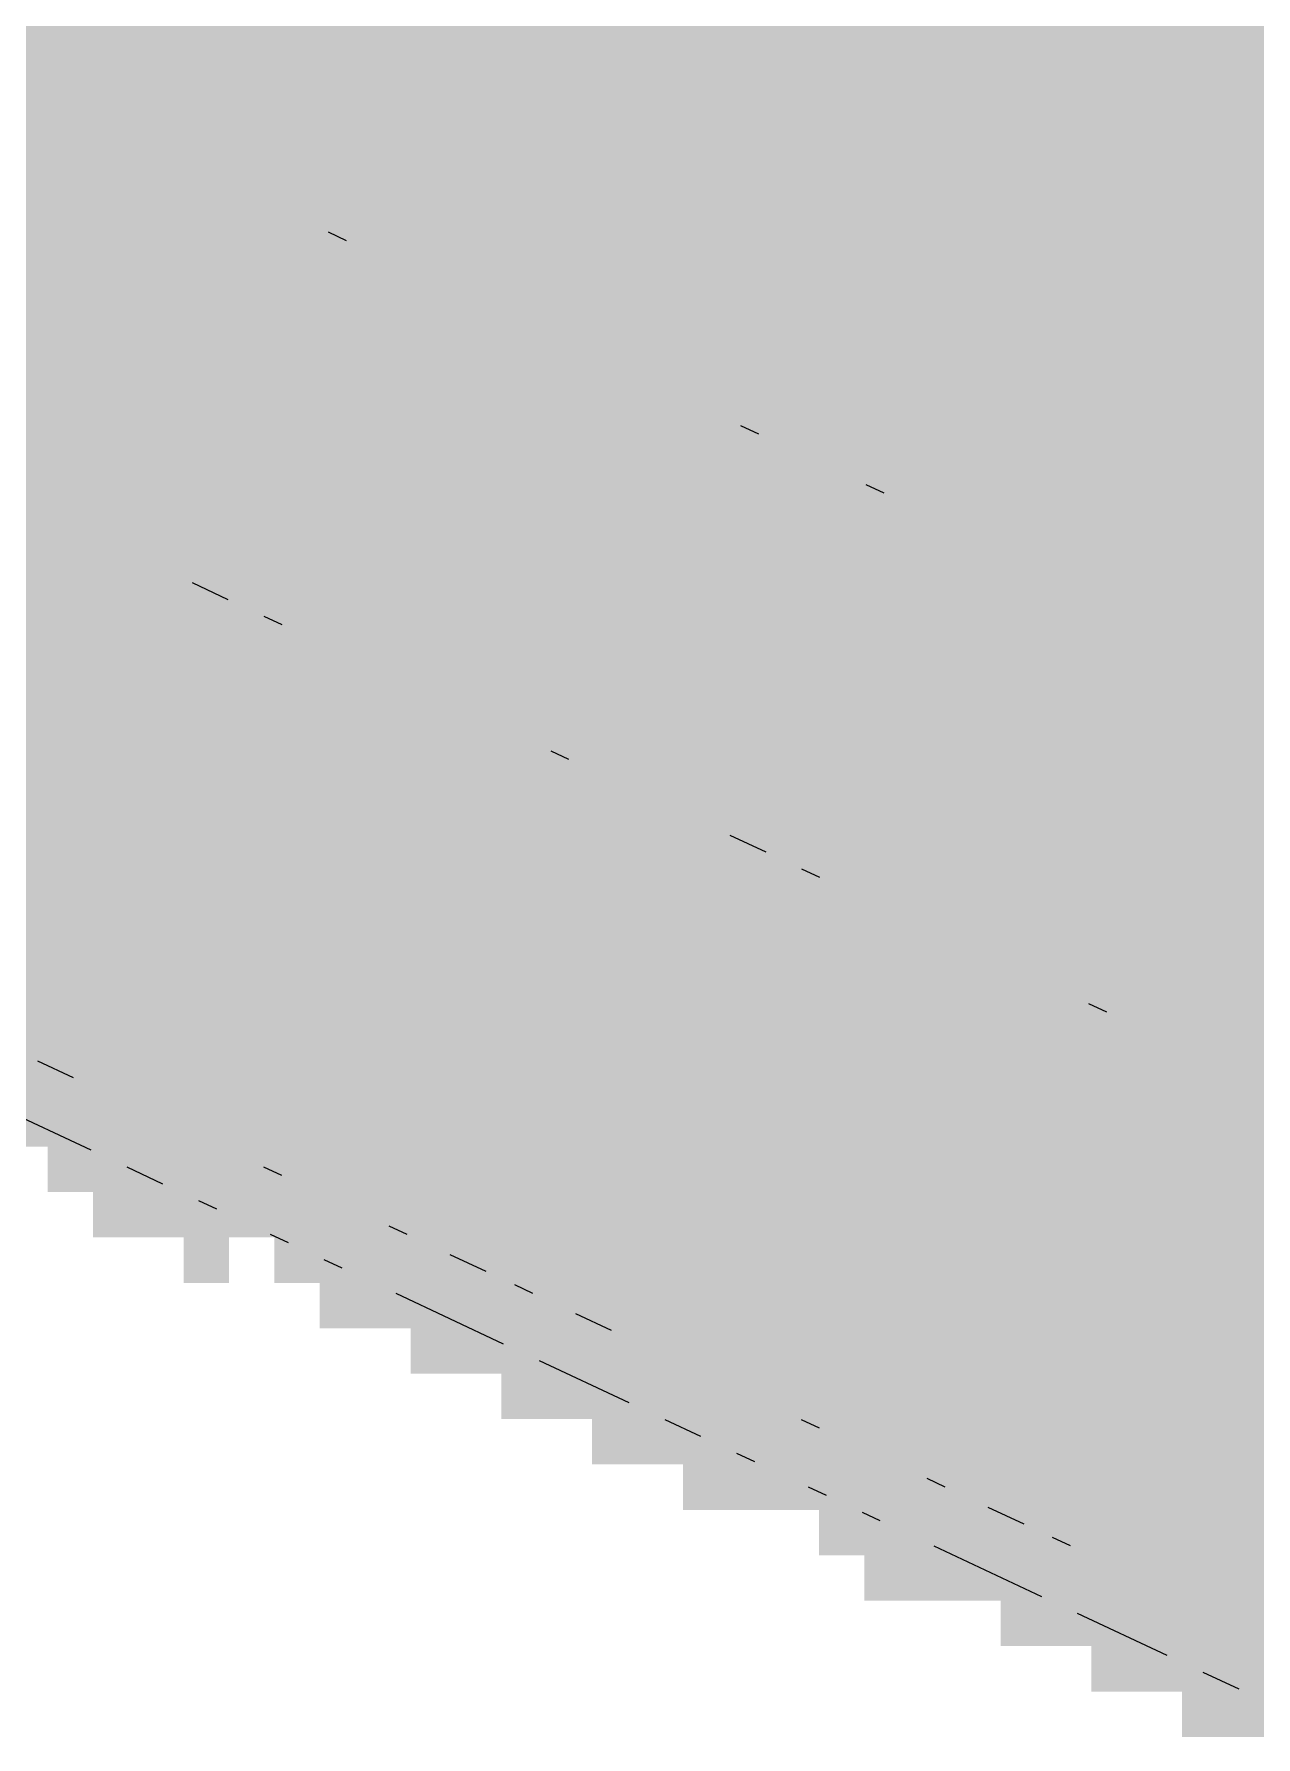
# Paper-space layout '03 3D Building and Roof' of a CAD drawing. Header units: millimetres. Extents: x 5 to 415, y 5 to 292.
# Drawn here: x 241.895 to 244.49, y 66.322 to 69.937 of the extents above; entities that cross this region are included whole.
import ezdxf

# ---------------------------------------------------------------- set-up
doc = ezdxf.new("R2010")
doc.units = ezdxf.units.MM
doc.layers.add('EXISTING', color=7, linetype='Continuous')
doc.layers.add('IMAGES', color=7, linetype='Continuous')

# ---------------------------------------------------------------- blocks, each defined once
blk = doc.blocks.new('SHEET_03')
at = {"layer": 'EXISTING', "color": 250, "lineweight": 9}
for p, q in [((242.5582, 69.4988), (242.5201, 69.5167)), ((243.4337, 69.0878), (243.3957, 69.1056)), ((243.7002, 68.9627), (243.6621, 68.9805)), ((242.2306, 68.7731), (242.3067, 68.7374)), ((242.3829, 68.7017), (242.4209, 68.6838)), ((242.992, 68.4157), (243.03, 68.3978)), ((243.3726, 68.237), (243.4488, 68.2013)), ((243.5249, 68.1655), (243.563, 68.1476)), ((244.134, 67.8796), (244.172, 67.8617)), ((241.902, 67.7578), (241.9781, 67.7221)), ((242.0162, 67.5678), (241.8258, 67.6572)), ((242.1686, 67.4962), (242.0924, 67.532)), ((242.4209, 67.5142), (242.3829, 67.5321)), ((242.2828, 67.4426), (242.2447, 67.4605)), ((242.4351, 67.3711), (242.3971, 67.389)), ((242.6874, 67.3891), (242.6493, 67.407)), ((242.5494, 67.3175), (242.5113, 67.3353)), ((242.7779, 67.3466), (242.8541, 67.3109)), ((242.9539, 67.264), (242.9158, 67.2819)), ((242.8921, 67.1565), (242.6636, 67.2638)), ((243.0445, 67.2215), (243.1207, 67.1857)), ((243.1587, 67.0314), (242.9683, 67.1208)), ((243.3111, 66.9599), (243.2349, 66.9956)), ((243.563, 66.9781), (243.5249, 66.9959)), ((243.4253, 66.9062), (243.3872, 66.9241)), ((243.5777, 66.8347), (243.5396, 66.8526)), ((243.8294, 66.853), (243.7914, 66.8708)), ((243.9204, 66.8103), (243.9966, 66.7745)), ((243.6919, 66.7811), (243.6538, 66.799)), ((244.0959, 66.7279), (244.0578, 66.7457)), ((244.0347, 66.6202), (243.8062, 66.7274)), ((244.3012, 66.495), (244.1108, 66.5844)), ((244.4536, 66.4235), (244.3774, 66.4593))]:
    blk.add_line(p, q, dxfattribs=at)
at = {"layer": 'IMAGES', "color": 7}
for points in [[(241.7309, 69.8893), (257.4382, 69.8893), (241.7309, 69.9857), (257.4382, 69.9857)], [(241.8273, 69.7929), (241.9236, 69.7929), (241.8273, 69.8893), (241.9236, 69.8893)], [(241.9236, 69.7929), (242.1164, 69.7929), (241.9236, 69.8893), (242.1164, 69.8893)], [(242.1164, 69.7929), (242.2127, 69.7929), (242.1164, 69.8893), (242.2127, 69.8893)], [(242.2127, 69.7929), (257.6309, 69.7929), (242.2127, 69.8893), (257.6309, 69.8893)], [(241.7309, 69.6965), (241.9236, 69.6965), (241.7309, 69.7929), (241.9236, 69.7929)], [(241.9236, 69.6965), (242.02, 69.6965), (241.9236, 69.7929), (242.02, 69.7929)], [(242.02, 69.6965), (242.1164, 69.6965), (242.02, 69.7929), (242.1164, 69.7929)], [(242.1164, 69.6965), (242.2127, 69.6965), (242.1164, 69.7929), (242.2127, 69.7929)], [(242.2127, 69.6965), (242.3091, 69.6965), (242.2127, 69.7929), (242.3091, 69.7929)], [(242.3091, 69.6965), (242.4055, 69.6965), (242.3091, 69.7929), (242.4055, 69.7929)], [(242.4055, 69.6965), (257.7273, 69.6965), (242.4055, 69.7929), (257.7273, 69.7929)], [(240.6709, 69.6001), (241.9236, 69.6001), (240.6709, 69.6965), (241.9236, 69.6965)], [(241.9236, 69.6001), (242.02, 69.6001), (241.9236, 69.6965), (242.02, 69.6965)], [(242.02, 69.6001), (242.1164, 69.6001), (242.02, 69.6965), (242.1164, 69.6965)], [(242.1164, 69.6001), (242.2127, 69.6001), (242.1164, 69.6965), (242.2127, 69.6965)], [(242.2127, 69.6001), (242.4055, 69.6001), (242.2127, 69.6965), (242.4055, 69.6965)], [(242.4055, 69.6001), (242.6945, 69.6001), (242.4055, 69.6965), (242.6945, 69.6965)], [(242.6945, 69.6001), (258.0164, 69.6001), (242.6945, 69.6965), (258.0164, 69.6965)], [(240.96, 69.5037), (242.1164, 69.5037), (240.96, 69.6001), (242.1164, 69.6001)], [(242.1164, 69.5037), (242.2127, 69.5037), (242.1164, 69.6001), (242.2127, 69.6001)], [(242.2127, 69.5037), (242.3091, 69.5037), (242.2127, 69.6001), (242.3091, 69.6001)], [(242.3091, 69.5037), (242.4055, 69.5037), (242.3091, 69.6001), (242.4055, 69.6001)], [(242.4055, 69.5037), (242.5018, 69.5037), (242.4055, 69.6001), (242.5018, 69.6001)], [(242.5018, 69.5037), (242.5982, 69.5037), (242.5018, 69.6001), (242.5982, 69.6001)], [(242.5982, 69.5037), (242.6945, 69.5037), (242.5982, 69.6001), (242.6945, 69.6001)], [(242.6945, 69.5037), (242.7909, 69.5037), (242.6945, 69.6001), (242.7909, 69.6001)], [(242.7909, 69.5037), (258.2091, 69.5037), (242.7909, 69.6001), (258.2091, 69.6001)], [(241.2491, 69.4073), (242.2127, 69.4073), (241.2491, 69.5037), (242.2127, 69.5037)], [(242.2127, 69.4073), (242.4055, 69.4073), (242.2127, 69.5037), (242.4055, 69.5037)], [(242.4055, 69.4073), (242.5018, 69.4073), (242.4055, 69.5037), (242.5018, 69.5037)], [(242.5018, 69.4073), (242.5982, 69.4073), (242.5018, 69.5037), (242.5982, 69.5037)], [(242.5982, 69.4073), (242.6945, 69.4073), (242.5982, 69.5037), (242.6945, 69.5037)], [(242.6945, 69.4073), (242.7909, 69.4073), (242.6945, 69.5037), (242.7909, 69.5037)], [(242.7909, 69.4073), (242.8873, 69.4073), (242.7909, 69.5037), (242.8873, 69.5037)], [(242.8873, 69.4073), (242.9836, 69.4073), (242.8873, 69.5037), (242.9836, 69.5037)], [(242.9836, 69.4073), (258.4018, 69.4073), (242.9836, 69.5037), (258.4018, 69.5037)], [(241.3455, 69.3109), (242.5018, 69.3109), (241.3455, 69.4073), (242.5018, 69.4073)], [(242.5018, 69.3109), (242.5982, 69.3109), (242.5018, 69.4073), (242.5982, 69.4073)], [(242.5982, 69.3109), (242.6945, 69.3109), (242.5982, 69.4073), (242.6945, 69.4073)], [(242.6945, 69.3109), (242.7909, 69.3109), (242.6945, 69.4073), (242.7909, 69.4073)], [(242.7909, 69.3109), (242.8873, 69.3109), (242.7909, 69.4073), (242.8873, 69.4073)], [(242.8873, 69.3109), (242.9836, 69.3109), (242.8873, 69.4073), (242.9836, 69.4073)], [(242.9836, 69.3109), (243.08, 69.3109), (242.9836, 69.4073), (243.08, 69.4073)], [(243.08, 69.3109), (243.1764, 69.3109), (243.08, 69.4073), (243.1764, 69.4073)], [(243.1764, 69.3109), (243.2727, 69.3109), (243.1764, 69.4073), (243.2727, 69.4073)], [(243.2727, 69.3109), (258.5945, 69.3109), (243.2727, 69.4073), (258.5945, 69.4073)], [(241.5382, 69.2145), (242.6945, 69.2145), (241.5382, 69.3109), (242.6945, 69.3109)], [(242.6945, 69.2145), (242.7909, 69.2145), (242.6945, 69.3109), (242.7909, 69.3109)], [(242.7909, 69.2145), (242.8873, 69.2145), (242.7909, 69.3109), (242.8873, 69.3109)], [(242.8873, 69.2145), (242.9836, 69.2145), (242.8873, 69.3109), (242.9836, 69.3109)], [(242.9836, 69.2145), (243.08, 69.2145), (242.9836, 69.3109), (243.08, 69.3109)], [(243.08, 69.2145), (243.1764, 69.2145), (243.08, 69.3109), (243.1764, 69.3109)], [(243.1764, 69.2145), (243.2727, 69.2145), (243.1764, 69.3109), (243.2727, 69.3109)], [(243.2727, 69.2145), (243.3691, 69.2145), (243.2727, 69.3109), (243.3691, 69.3109)], [(243.3691, 69.2145), (258.7873, 69.2145), (243.3691, 69.3109), (258.7873, 69.3109)], [(241.8273, 69.1181), (242.9836, 69.1181), (241.8273, 69.2145), (242.9836, 69.2145)], [(242.9836, 69.1181), (243.08, 69.1181), (242.9836, 69.2145), (243.08, 69.2145)], [(243.08, 69.1181), (243.1764, 69.1181), (243.08, 69.2145), (243.1764, 69.2145)], [(243.1764, 69.1181), (243.2727, 69.1181), (243.1764, 69.2145), (243.2727, 69.2145)], [(243.2727, 69.1181), (243.3691, 69.1181), (243.2727, 69.2145), (243.3691, 69.2145)], [(243.3691, 69.1181), (243.5618, 69.1181), (243.3691, 69.2145), (243.5618, 69.2145)], [(243.5618, 69.1181), (243.6582, 69.1181), (243.5618, 69.2145), (243.6582, 69.2145)], [(243.6582, 69.1181), (262.7382, 69.1181), (243.6582, 69.2145), (262.7382, 69.2145)], [(241.8273, 69.0217), (241.9236, 69.0217), (241.8273, 69.1181), (241.9236, 69.1181)], [(241.9236, 69.0217), (242.02, 69.0217), (241.9236, 69.1181), (242.02, 69.1181)], [(242.02, 69.0217), (243.08, 69.0217), (242.02, 69.1181), (243.08, 69.1181)], [(243.08, 69.0217), (243.1764, 69.0217), (243.08, 69.1181), (243.1764, 69.1181)], [(243.1764, 69.0217), (243.2727, 69.0217), (243.1764, 69.1181), (243.2727, 69.1181)], [(243.2727, 69.0217), (243.3691, 69.0217), (243.2727, 69.1181), (243.3691, 69.1181)], [(243.3691, 69.0217), (243.6582, 69.0217), (243.3691, 69.1181), (243.6582, 69.1181)], [(243.6582, 69.0217), (243.7545, 69.0217), (243.6582, 69.1181), (243.7545, 69.1181)], [(243.7545, 69.0217), (243.8509, 69.0217), (243.7545, 69.1181), (243.8509, 69.1181)], [(243.8509, 69.0217), (262.7382, 69.0217), (243.8509, 69.1181), (262.7382, 69.1181)], [(241.8273, 68.8289), (241.9236, 68.8289), (241.8273, 69.0217), (241.9236, 69.0217)], [(241.9236, 68.9253), (242.02, 68.9253), (241.9236, 69.0217), (242.02, 69.0217)], [(242.02, 68.9253), (242.1164, 68.9253), (242.02, 69.0217), (242.1164, 69.0217)], [(242.1164, 68.9253), (243.3691, 68.9253), (242.1164, 69.0217), (243.3691, 69.0217)], [(243.3691, 68.9253), (243.4655, 68.9253), (243.3691, 69.0217), (243.4655, 69.0217)], [(243.4655, 68.9253), (243.5618, 68.9253), (243.4655, 69.0217), (243.5618, 69.0217)], [(243.5618, 68.9253), (243.6582, 68.9253), (243.5618, 69.0217), (243.6582, 69.0217)], [(243.6582, 68.9253), (243.7545, 68.9253), (243.6582, 69.0217), (243.7545, 69.0217)], [(243.7545, 68.9253), (243.8509, 68.9253), (243.7545, 69.0217), (243.8509, 69.0217)], [(243.8509, 68.9253), (243.9473, 68.9253), (243.8509, 69.0217), (243.9473, 69.0217)], [(243.9473, 68.9253), (244.0436, 68.9253), (243.9473, 69.0217), (244.0436, 69.0217)], [(244.0436, 68.9253), (244.14, 68.9253), (244.0436, 69.0217), (244.14, 69.0217)], [(244.14, 68.9253), (262.5455, 68.9253), (244.14, 69.0217), (262.5455, 69.0217)], [(241.9236, 68.8289), (242.02, 68.8289), (241.9236, 68.9253), (242.02, 68.9253)], [(242.02, 68.8289), (242.1164, 68.8289), (242.02, 68.9253), (242.1164, 68.9253)], [(242.1164, 68.8289), (242.3091, 68.8289), (242.1164, 68.9253), (242.3091, 68.9253)], [(242.3091, 68.8289), (242.4055, 68.8289), (242.3091, 68.9253), (242.4055, 68.9253)], [(242.4055, 68.8289), (243.4655, 68.8289), (242.4055, 68.9253), (243.4655, 68.9253)], [(243.4655, 68.8289), (243.5618, 68.8289), (243.4655, 68.9253), (243.5618, 68.9253)], [(243.5618, 68.8289), (243.6582, 68.8289), (243.5618, 68.9253), (243.6582, 68.9253)], [(243.6582, 68.8289), (243.7545, 68.8289), (243.6582, 68.9253), (243.7545, 68.9253)], [(243.7545, 68.8289), (243.8509, 68.8289), (243.7545, 68.9253), (243.8509, 68.9253)], [(243.8509, 68.8289), (243.9473, 68.8289), (243.8509, 68.9253), (243.9473, 68.9253)], [(243.9473, 68.8289), (244.0436, 68.8289), (243.9473, 68.9253), (244.0436, 68.9253)], [(244.0436, 68.7325), (244.14, 68.7325), (244.0436, 68.9253), (244.14, 68.9253)], [(244.14, 68.8289), (244.2364, 68.8289), (244.14, 68.9253), (244.2364, 68.9253)], [(244.2364, 68.8289), (262.4491, 68.8289), (244.2364, 68.9253), (262.4491, 68.9253)], [(239.8036, 68.7325), (241.9236, 68.7325), (239.8036, 68.8289), (241.9236, 68.8289)], [(241.9236, 68.7325), (242.02, 68.7325), (241.9236, 68.8289), (242.02, 68.8289)], [(242.02, 68.7325), (242.1164, 68.7325), (242.02, 68.8289), (242.1164, 68.8289)], [(242.1164, 68.7325), (242.2127, 68.7325), (242.1164, 68.8289), (242.2127, 68.8289)], [(242.2127, 68.7325), (242.3091, 68.7325), (242.2127, 68.8289), (242.3091, 68.8289)], [(242.3091, 68.7325), (242.4055, 68.7325), (242.3091, 68.8289), (242.4055, 68.8289)], [(242.4055, 68.7325), (242.5018, 68.7325), (242.4055, 68.8289), (242.5018, 68.8289)], [(242.5018, 68.7325), (242.5982, 68.7325), (242.5018, 68.8289), (242.5982, 68.8289)], [(242.5982, 68.7325), (243.6582, 68.7325), (242.5982, 68.8289), (243.6582, 68.8289)], [(243.6582, 68.7325), (243.8509, 68.7325), (243.6582, 68.8289), (243.8509, 68.8289)], [(243.8509, 68.7325), (243.9473, 68.7325), (243.8509, 68.8289), (243.9473, 68.8289)], [(243.9473, 68.7325), (244.0436, 68.7325), (243.9473, 68.8289), (244.0436, 68.8289)], [(244.14, 68.7325), (244.2364, 68.7325), (244.14, 68.8289), (244.2364, 68.8289)], [(244.2364, 68.7325), (244.4291, 68.7325), (244.2364, 68.8289), (244.4291, 68.8289)], [(244.4291, 68.7325), (244.5255, 68.7325), (244.4291, 68.8289), (244.5255, 68.8289)], [(240.0927, 68.6361), (242.1164, 68.6361), (240.0927, 68.7325), (242.1164, 68.7325)], [(242.1164, 68.6361), (242.2127, 68.6361), (242.1164, 68.7325), (242.2127, 68.7325)], [(242.2127, 68.6361), (242.3091, 68.6361), (242.2127, 68.7325), (242.3091, 68.7325)], [(242.3091, 68.6361), (242.4055, 68.6361), (242.3091, 68.7325), (242.4055, 68.7325)], [(242.4055, 68.6361), (242.5018, 68.6361), (242.4055, 68.7325), (242.5018, 68.7325)], [(242.5018, 68.6361), (242.5982, 68.6361), (242.5018, 68.7325), (242.5982, 68.7325)], [(242.5982, 68.6361), (242.6945, 68.6361), (242.5982, 68.7325), (242.6945, 68.7325)], [(242.6945, 68.6361), (243.9473, 68.6361), (242.6945, 68.7325), (243.9473, 68.7325)], [(243.9473, 68.6361), (244.0436, 68.6361), (243.9473, 68.7325), (244.0436, 68.7325)], [(244.0436, 68.6361), (244.14, 68.6361), (244.0436, 68.7325), (244.14, 68.7325)], [(244.14, 68.6361), (244.2364, 68.6361), (244.14, 68.7325), (244.2364, 68.7325)], [(244.2364, 68.6361), (244.5255, 68.6361), (244.2364, 68.7325), (244.5255, 68.7325)], [(240.2855, 68.5397), (242.4055, 68.5397), (240.2855, 68.6361), (242.4055, 68.6361)], [(242.4055, 68.5397), (242.5018, 68.5397), (242.4055, 68.6361), (242.5018, 68.6361)], [(242.5018, 68.5397), (242.6945, 68.5397), (242.5018, 68.6361), (242.6945, 68.6361)], [(242.6945, 68.5397), (242.7909, 68.5397), (242.6945, 68.6361), (242.7909, 68.6361)], [(242.7909, 68.5397), (242.8873, 68.5397), (242.7909, 68.6361), (242.8873, 68.6361)], [(242.8873, 68.5397), (243.08, 68.5397), (242.8873, 68.6361), (243.08, 68.6361)], [(243.08, 68.5397), (244.3327, 68.5397), (243.08, 68.6361), (244.3327, 68.6361)], [(244.3327, 68.5397), (244.4291, 68.5397), (244.3327, 68.6361), (244.4291, 68.6361)], [(244.4291, 68.5397), (244.7182, 68.5397), (244.4291, 68.6361), (244.7182, 68.6361)], [(240.5745, 68.4433), (242.5018, 68.4433), (240.5745, 68.5397), (242.5018, 68.5397)], [(242.5018, 68.4433), (242.5982, 68.4433), (242.5018, 68.5397), (242.5982, 68.5397)], [(242.5982, 68.4433), (242.7909, 68.4433), (242.5982, 68.5397), (242.7909, 68.5397)], [(242.7909, 68.4433), (242.8873, 68.4433), (242.7909, 68.5397), (242.8873, 68.5397)], [(242.8873, 68.4433), (242.9836, 68.4433), (242.8873, 68.5397), (242.9836, 68.5397)], [(242.9836, 68.4433), (243.08, 68.4433), (242.9836, 68.5397), (243.08, 68.5397)], [(243.08, 68.4433), (243.1764, 68.4433), (243.08, 68.5397), (243.1764, 68.5397)], [(243.1764, 68.4433), (244.4291, 68.4433), (243.1764, 68.5397), (244.4291, 68.5397)], [(244.4291, 68.4433), (244.5255, 68.4433), (244.4291, 68.5397), (244.5255, 68.5397)], [(240.6709, 68.3469), (242.6945, 68.3469), (240.6709, 68.4433), (242.6945, 68.4433)], [(242.6945, 68.3469), (242.7909, 68.3469), (242.6945, 68.4433), (242.7909, 68.4433)], [(242.7909, 68.3469), (242.8873, 68.3469), (242.7909, 68.4433), (242.8873, 68.4433)], [(242.8873, 68.3469), (242.9836, 68.3469), (242.8873, 68.4433), (242.9836, 68.4433)], [(242.9836, 68.3469), (243.08, 68.3469), (242.9836, 68.4433), (243.08, 68.4433)], [(243.08, 68.3469), (243.1764, 68.3469), (243.08, 68.4433), (243.1764, 68.4433)], [(243.1764, 68.3469), (243.2727, 68.3469), (243.1764, 68.4433), (243.2727, 68.4433)], [(243.2727, 68.3469), (244.5255, 68.3469), (243.2727, 68.4433), (244.5255, 68.4433)], [(240.8636, 68.2505), (242.9836, 68.2505), (240.8636, 68.3469), (242.9836, 68.3469)], [(242.9836, 68.2505), (243.08, 68.2505), (242.9836, 68.3469), (243.08, 68.3469)], [(243.08, 68.2505), (243.1764, 68.2505), (243.08, 68.3469), (243.1764, 68.3469)], [(243.1764, 68.2505), (243.2727, 68.2505), (243.1764, 68.3469), (243.2727, 68.3469)], [(243.2727, 68.2505), (243.4655, 68.2505), (243.2727, 68.3469), (243.4655, 68.3469)], [(243.4655, 68.2505), (243.6582, 68.2505), (243.4655, 68.3469), (243.6582, 68.3469)], [(243.6582, 68.2505), (244.8145, 68.2505), (243.6582, 68.3469), (244.8145, 68.3469)], [(241.0564, 68.1541), (243.1764, 68.1541), (241.0564, 68.2505), (243.1764, 68.2505)], [(243.1764, 68.1541), (243.2727, 68.1541), (243.1764, 68.2505), (243.2727, 68.2505)], [(243.2727, 68.1541), (243.3691, 68.1541), (243.2727, 68.2505), (243.3691, 68.2505)], [(243.3691, 68.1541), (243.4655, 68.1541), (243.3691, 68.2505), (243.4655, 68.2505)], [(243.4655, 68.1541), (243.5618, 68.1541), (243.4655, 68.2505), (243.5618, 68.2505)], [(243.5618, 68.1541), (243.6582, 68.1541), (243.5618, 68.2505), (243.6582, 68.2505)], [(243.6582, 68.1541), (243.7545, 68.1541), (243.6582, 68.2505), (243.7545, 68.2505)], [(243.7545, 68.1541), (245.0073, 68.1541), (243.7545, 68.2505), (245.0073, 68.2505)], [(241.2491, 68.0577), (243.3691, 68.0577), (241.2491, 68.1541), (243.3691, 68.1541)], [(243.3691, 68.0577), (243.4655, 68.0577), (243.3691, 68.1541), (243.4655, 68.1541)], [(243.4655, 68.0577), (243.6582, 68.0577), (243.4655, 68.1541), (243.6582, 68.1541)], [(243.6582, 68.0577), (243.7545, 68.0577), (243.6582, 68.1541), (243.7545, 68.1541)], [(243.7545, 68.0577), (243.8509, 68.0577), (243.7545, 68.1541), (243.8509, 68.1541)], [(243.8509, 68.0577), (243.9473, 68.0577), (243.8509, 68.1541), (243.9473, 68.1541)], [(243.9473, 68.0577), (244.0436, 68.0577), (243.9473, 68.1541), (244.0436, 68.1541)], [(244.0436, 68.0577), (245.2, 68.0577), (244.0436, 68.1541), (245.2, 68.1541)], [(241.5382, 67.9613), (243.6582, 67.9613), (241.5382, 68.0577), (243.6582, 68.0577)], [(243.6582, 67.9613), (243.8509, 67.9613), (243.6582, 68.0577), (243.8509, 68.0577)], [(243.8509, 67.9613), (243.9473, 67.9613), (243.8509, 68.0577), (243.9473, 68.0577)], [(243.9473, 67.9613), (244.0436, 67.9613), (243.9473, 68.0577), (244.0436, 68.0577)], [(244.0436, 67.9613), (244.2364, 67.9613), (244.0436, 68.0577), (244.2364, 68.0577)], [(244.2364, 67.9613), (245.3927, 67.9613), (244.2364, 68.0577), (245.3927, 68.0577)], [(241.7309, 67.8648), (243.8509, 67.8648), (241.7309, 67.9613), (243.8509, 67.9613)], [(243.8509, 67.8648), (243.9473, 67.8648), (243.8509, 67.9613), (243.9473, 67.9613)], [(243.9473, 67.8648), (244.0436, 67.8648), (243.9473, 67.9613), (244.0436, 67.9613)], [(244.0436, 67.8648), (244.14, 67.8648), (244.0436, 67.9613), (244.14, 67.9613)], [(244.14, 67.8648), (244.2364, 67.8648), (244.14, 67.9613), (244.2364, 67.9613)], [(244.2364, 67.8648), (244.3327, 67.8648), (244.2364, 67.9613), (244.3327, 67.9613)], [(244.3327, 67.8648), (244.4291, 67.8648), (244.3327, 67.9613), (244.4291, 67.9613)], [(244.4291, 67.8648), (245.5855, 67.8648), (244.4291, 67.9613), (245.5855, 67.9613)], [(241.8273, 67.7684), (241.9236, 67.7684), (241.8273, 67.8648), (241.9236, 67.8648)], [(241.9236, 67.7684), (244.0436, 67.7684), (241.9236, 67.8648), (244.0436, 67.8648)], [(244.0436, 67.7684), (244.14, 67.7684), (244.0436, 67.8648), (244.14, 67.8648)], [(244.14, 67.7684), (244.2364, 67.7684), (244.14, 67.8648), (244.2364, 67.8648)], [(244.2364, 67.7684), (244.3327, 67.7684), (244.2364, 67.8648), (244.3327, 67.8648)], [(244.3327, 67.7684), (244.4291, 67.7684), (244.3327, 67.8648), (244.4291, 67.8648)], [(244.4291, 67.7684), (244.5255, 67.7684), (244.4291, 67.8648), (244.5255, 67.8648)], [(241.8273, 67.5756), (241.9236, 67.5756), (241.8273, 67.7684), (241.9236, 67.7684)], [(241.9236, 67.672), (242.02, 67.672), (241.9236, 67.7684), (242.02, 67.7684)], [(242.02, 67.672), (242.1164, 67.672), (242.02, 67.7684), (242.1164, 67.7684)], [(242.1164, 67.672), (244.2364, 67.672), (242.1164, 67.7684), (244.2364, 67.7684)], [(244.2364, 67.672), (244.4291, 67.672), (244.2364, 67.7684), (244.4291, 67.7684)], [(244.4291, 67.5756), (244.5255, 67.5756), (244.4291, 67.7684), (244.5255, 67.7684)], [(241.9236, 67.5756), (242.2127, 67.5756), (241.9236, 67.672), (242.2127, 67.672)], [(242.2127, 67.5756), (242.3091, 67.5756), (242.2127, 67.672), (242.3091, 67.672)], [(242.3091, 67.5756), (244.4291, 67.5756), (242.3091, 67.672), (244.4291, 67.672)], [(241.9236, 67.4792), (242.02, 67.4792), (241.9236, 67.5756), (242.02, 67.5756)], [(242.02, 67.4792), (242.2127, 67.4792), (242.02, 67.5756), (242.2127, 67.5756)], [(242.2127, 67.4792), (242.3091, 67.4792), (242.2127, 67.5756), (242.3091, 67.5756)], [(242.3091, 67.4792), (242.4055, 67.4792), (242.3091, 67.5756), (242.4055, 67.5756)], [(242.4055, 67.4792), (242.5018, 67.4792), (242.4055, 67.5756), (242.5018, 67.5756)], [(242.5018, 67.4792), (244.5255, 67.4792), (242.5018, 67.5756), (244.5255, 67.5756)], [(242.02, 67.3828), (242.1164, 67.3828), (242.02, 67.4792), (242.1164, 67.4792)], [(242.1164, 67.3828), (242.2127, 67.3828), (242.1164, 67.4792), (242.2127, 67.4792)], [(242.2127, 67.3828), (242.6945, 67.3828), (242.2127, 67.4792), (242.6945, 67.4792)], [(242.6945, 67.3828), (242.7909, 67.3828), (242.6945, 67.4792), (242.7909, 67.4792)], [(242.7909, 67.3828), (244.8145, 67.3828), (242.7909, 67.4792), (244.8145, 67.4792)], [(242.2127, 67.2864), (242.3091, 67.2864), (242.2127, 67.3828), (242.3091, 67.3828)], [(242.4055, 67.2864), (242.5018, 67.2864), (242.4055, 67.3828), (242.5018, 67.3828)], [(242.5018, 67.2864), (242.5982, 67.2864), (242.5018, 67.3828), (242.5982, 67.3828)], [(242.5982, 67.2864), (242.6945, 67.2864), (242.5982, 67.3828), (242.6945, 67.3828)], [(242.6945, 67.2864), (242.7909, 67.2864), (242.6945, 67.3828), (242.7909, 67.3828)], [(242.7909, 67.2864), (242.8873, 67.2864), (242.7909, 67.3828), (242.8873, 67.3828)], [(242.8873, 67.2864), (242.9836, 67.2864), (242.8873, 67.3828), (242.9836, 67.3828)], [(242.9836, 67.2864), (245.0073, 67.2864), (242.9836, 67.3828), (245.0073, 67.3828)], [(242.5018, 67.19), (242.5982, 67.19), (242.5018, 67.2864), (242.5982, 67.2864)], [(242.5982, 67.19), (242.6945, 67.19), (242.5982, 67.2864), (242.6945, 67.2864)], [(242.6945, 67.19), (243.08, 67.19), (242.6945, 67.2864), (243.08, 67.2864)], [(243.08, 67.19), (243.1764, 67.19), (243.08, 67.2864), (243.1764, 67.2864)], [(243.1764, 67.19), (245.2964, 67.19), (243.1764, 67.2864), (245.2964, 67.2864)], [(242.6945, 67.0936), (242.7909, 67.0936), (242.6945, 67.19), (242.7909, 67.19)], [(242.7909, 67.0936), (242.8873, 67.0936), (242.7909, 67.19), (242.8873, 67.19)], [(242.8873, 67.0936), (243.08, 67.0936), (242.8873, 67.19), (243.08, 67.19)], [(243.08, 67.0936), (243.1764, 67.0936), (243.08, 67.19), (243.1764, 67.19)], [(243.1764, 67.0936), (243.2727, 67.0936), (243.1764, 67.19), (243.2727, 67.19)], [(243.2727, 67.0936), (243.3691, 67.0936), (243.2727, 67.19), (243.3691, 67.19)], [(243.3691, 67.0936), (245.3927, 67.0936), (243.3691, 67.19), (245.3927, 67.19)], [(242.8873, 66.9972), (242.9836, 66.9972), (242.8873, 67.0936), (242.9836, 67.0936)], [(242.9836, 66.9972), (243.08, 66.9972), (242.9836, 67.0936), (243.08, 67.0936)], [(243.08, 66.9972), (243.3691, 66.9972), (243.08, 67.0936), (243.3691, 67.0936)], [(243.3691, 66.9972), (243.4655, 66.9972), (243.3691, 67.0936), (243.4655, 67.0936)], [(243.4655, 66.9972), (243.5618, 66.9972), (243.4655, 67.0936), (243.5618, 67.0936)], [(243.5618, 66.9972), (245.6818, 66.9972), (243.5618, 67.0936), (245.6818, 67.0936)], [(243.08, 66.9008), (243.1764, 66.9008), (243.08, 66.9972), (243.1764, 66.9972)], [(243.1764, 66.9008), (243.2727, 66.9008), (243.1764, 66.9972), (243.2727, 66.9972)], [(243.2727, 66.9008), (243.3691, 66.9008), (243.2727, 66.9972), (243.3691, 66.9972)], [(243.3691, 66.9008), (243.5618, 66.9008), (243.3691, 66.9972), (243.5618, 66.9972)], [(243.5618, 66.9008), (243.6582, 66.9008), (243.5618, 66.9972), (243.6582, 66.9972)], [(243.6582, 66.9008), (243.7545, 66.9008), (243.6582, 66.9972), (243.7545, 66.9972)], [(243.7545, 66.9008), (243.8509, 66.9008), (243.7545, 66.9972), (243.8509, 66.9972)], [(243.8509, 66.9008), (245.8745, 66.9008), (243.8509, 66.9972), (245.8745, 66.9972)], [(243.2727, 66.8044), (243.3691, 66.8044), (243.2727, 66.9008), (243.3691, 66.9008)], [(243.3691, 66.8044), (243.4655, 66.8044), (243.3691, 66.9008), (243.4655, 66.9008)], [(243.4655, 66.8044), (243.5618, 66.8044), (243.4655, 66.9008), (243.5618, 66.9008)], [(243.5618, 66.8044), (243.6582, 66.8044), (243.5618, 66.9008), (243.6582, 66.9008)], [(243.6582, 66.8044), (243.8509, 66.8044), (243.6582, 66.9008), (243.8509, 66.9008)], [(243.8509, 66.8044), (243.9473, 66.8044), (243.8509, 66.9008), (243.9473, 66.9008)], [(243.9473, 66.8044), (244.0436, 66.8044), (243.9473, 66.9008), (244.0436, 66.9008)], [(244.0436, 66.8044), (246.0673, 66.8044), (244.0436, 66.9008), (246.0673, 66.9008)], [(243.5618, 66.708), (243.6582, 66.708), (243.5618, 66.8044), (243.6582, 66.8044)], [(243.6582, 66.708), (243.7545, 66.708), (243.6582, 66.8044), (243.7545, 66.8044)], [(243.7545, 66.708), (243.8509, 66.708), (243.7545, 66.8044), (243.8509, 66.8044)], [(243.8509, 66.708), (244.0436, 66.708), (243.8509, 66.8044), (244.0436, 66.8044)], [(244.0436, 66.708), (244.14, 66.708), (244.0436, 66.8044), (244.14, 66.8044)], [(244.14, 66.708), (246.26, 66.708), (244.14, 66.8044), (246.26, 66.8044)], [(243.6582, 66.6116), (243.8509, 66.6116), (243.6582, 66.708), (243.8509, 66.708)], [(243.8509, 66.6116), (244.2364, 66.6116), (243.8509, 66.708), (244.2364, 66.708)], [(244.2364, 66.6116), (244.3327, 66.6116), (244.2364, 66.708), (244.3327, 66.708)], [(244.3327, 66.6116), (244.4291, 66.6116), (244.3327, 66.708), (244.4291, 66.708)], [(244.4291, 66.6116), (246.4527, 66.6116), (244.4291, 66.708), (246.4527, 66.708)], [(243.9473, 66.5152), (244.0436, 66.5152), (243.9473, 66.6116), (244.0436, 66.6116)], [(244.0436, 66.5152), (244.14, 66.5152), (244.0436, 66.6116), (244.14, 66.6116)], [(244.14, 66.5152), (244.4291, 66.5152), (244.14, 66.6116), (244.4291, 66.6116)], [(244.4291, 66.5152), (244.5255, 66.5152), (244.4291, 66.6116), (244.5255, 66.6116)], [(244.14, 66.4188), (244.2364, 66.4188), (244.14, 66.5152), (244.2364, 66.5152)], [(244.2364, 66.4188), (244.5255, 66.4188), (244.2364, 66.5152), (244.5255, 66.5152)], [(244.3327, 66.3224), (244.4291, 66.3224), (244.3327, 66.4188), (244.4291, 66.4188)], [(244.4291, 66.3224), (244.5255, 66.3224), (244.4291, 66.4188), (244.5255, 66.4188)]]:
    blk.add_solid(points, dxfattribs=at)

psp = doc.layouts.new('03 3D Building and Roof')

# ---------------------------------------------------------------- block references
psp.add_blockref('SHEET_03', (0, 0))

doc.saveas('drawing.dxf')
